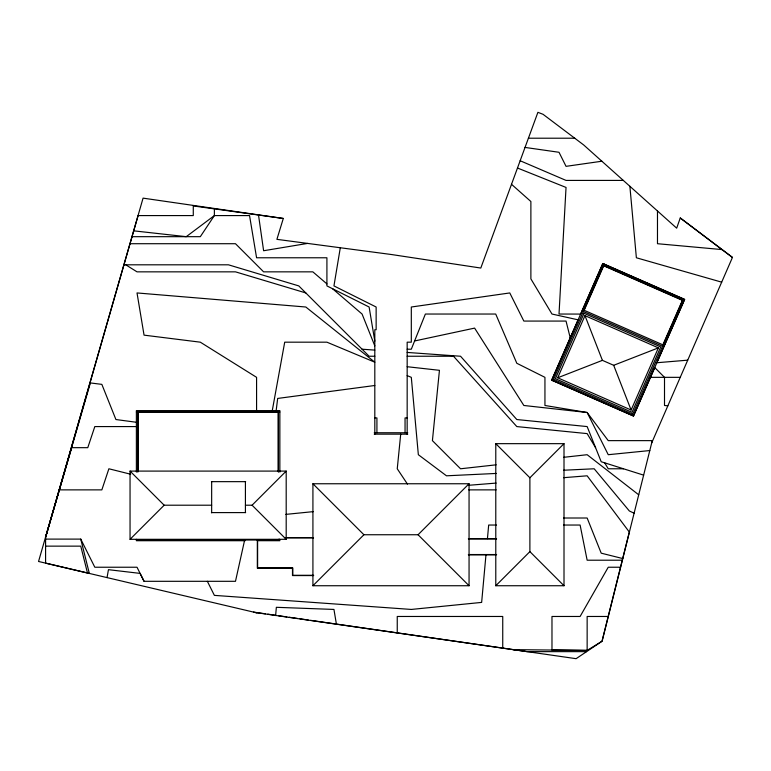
<?xml version="1.0" encoding="UTF-8"?>
<svg xmlns="http://www.w3.org/2000/svg" width="771" height="771" viewBox="0 0 771 771"><rect width="100%" height="100%" fill="white"/><g stroke="black" fill="none" stroke-linecap="round" stroke-linejoin="round"><path stroke-width="1.16" d="M275.623 615.576L276.355 607.307L333.949 609.437L336.426 624.288M485.971 554.821L481.644 602.402L411.309 609.437L214.377 595.376L207.351 581.305M487.436 538.64L488.679 525.041L496.514 525.041M400.708 434.169L397.248 468.778L407.474 484.121M276.163 410.606L277.676 398.443L374.812 385.49M340.3 247.751L333.949 285.906L376.142 307.012L376.142 329.728L374.812 329.728L374.812 434.169M107.044 577.604L108.451 569.673L140.1 573.393L144.052 581.305L235.483 581.305L244.658 540.008M272.269 410.606L284.711 342.179L326.914 342.179L374.812 362.206L305.817 307.012L137.016 292.941L144.052 335.144L200.315 342.179L256.579 377.337L256.579 410.606M256.907 612.887L38.55 561.471L143.069 198.137L283.304 218.463L276.905 239.347L391.62 254.546L480.805 268.048L537.907 112.325L543.044 114.301L583.695 144.967L676.678 228.168L680.253 217.991L732.45 257.427L651.707 442.891M657.663 360.905L684.619 299.379L602.797 263.547L551.67 380.132L633.463 416.041L684.629 299.466L602.835 263.566L580.659 314.076L559.014 314.038L566.039 187.44L517.486 168.02M552.961 380.701L604.127 264.135M584.1 310.462L603.703 265.793L682.402 300.343L662.8 345.003M557.693 377.79L584.977 315.638L658.395 347.866L631.112 410.018L557.693 377.79L602.411 360.356L613.677 365.3L658.395 347.866M632.172 415.473L683.337 298.907M130.048 539.315L286.195 539.315L286.195 471.091L130.048 471.091L130.048 539.315L164.165 505.207L211.659 505.207M245.419 505.207L252.078 505.207L286.195 471.091M312.92 585.738L363.912 534.746L418.065 534.746L469.057 483.754L469.057 585.738L312.92 585.738L312.92 483.754L469.057 483.754M564.006 585.738L529.889 551.622L529.889 477.779L564.006 443.662L495.782 443.662L495.782 585.738L564.006 585.738L564.006 443.662M495.782 585.738L529.889 551.622M414.615 340.965L474.608 328.109L523.846 405.479L587.145 412.504L608.242 440.636L652.276 440.636L602.055 641.231L576.101 658.675L255.278 612.511M307.59 243.414L263.615 250.739L258.507 215.013M601.872 161.226L566.039 166.343L559.014 152.282L525.041 147.425M496.167 464.817L460.547 468.778L432.415 440.636L439.441 370.311L407.165 366.717M563.562 457.328L587.145 454.707L638.716 494.809M649.789 450.553L608.242 454.707L587.145 412.504L544.943 405.479L544.943 377.337L516.811 363.276L495.714 314.038L425.38 314.038L411.309 349.205L407.165 349.205M285.839 514.382L313.267 511.636M656.266 362.784L687.722 360.163M468.652 485.287L496.129 483.089M563.562 477.692L587.145 475.803L629.338 532.077L602.055 641.231L587.145 650.416L587.145 616.472L608.242 616.472M496.187 473.442L446.476 475.803L418.345 454.707L411.309 377.337L407.165 375.612M563.553 470.233L594.181 468.778L629.338 510.971L634.099 513.197M313.575 575.571L292.488 575.571L292.488 568.179L257.331 568.179L257.331 540.404L279.131 540.008M528.414 138.211L574.742 138.211M623.305 180.414L566.039 180.414L520.155 160.744M132.092 236.678L200.315 236.678L214.377 215.581L214.377 208.883M130.097 243.713L235.483 243.713L263.615 271.845L312.843 271.845L326.914 283.901M124.092 264.81L228.447 264.81L298.782 285.906L369.116 356.241L374.812 356.241M407.165 356.241L453.512 356.241L516.811 426.575L587.145 433.61L595.578 447.672M650.464 377.337L680.244 377.337M136.38 412.013L279.863 412.013M374.812 417.921L376.923 417.921L376.923 432.762M407.165 417.921L405.054 417.921L405.054 432.762M136.38 426.575L94.814 426.575L87.778 447.672L71.664 447.672L45.585 537.3L45.585 563.129L89.33 573.431L80.753 539.102L45.585 539.102M374.253 432.753L407.734 432.753M374.253 434.16L407.734 434.16M623.488 468.778L608.242 468.778L604.686 462.841M211.437 481.653L245.65 481.653M59.386 489.874L101.849 489.874L108.884 468.778L130.656 474.223M468.768 489.874L496.148 489.874M211.437 512.599L245.65 512.599M563.562 518.006L587.145 518.006L601.207 553.173L622.727 558.551M563.572 525.041L580.11 525.041L587.145 560.209L622.313 560.209M285.839 537.589L313.498 537.589M285.299 537.879L313.546 537.879M468.44 538.65L496.466 538.64M468.392 538.929L496.62 538.929M136.4 540.018L279.873 540.018M257.331 540.404L279.131 540.404L279.131 538.996M245.188 540.712L136.38 540.712L136.38 539.315M279.863 540.712L257.61 540.693L257.61 567.909L292.778 567.909L292.778 575.291L313.643 575.291M45.585 546.138L80.753 546.138L87.47 572.988M468.392 554.542L496.62 554.542M468.44 554.821L496.341 554.821M620.549 567.234L608.242 567.234L580.11 616.472L551.978 616.472L551.978 650.04L588.369 650.425L513.101 649.635M586.567 651.64L527.075 651.64L310.617 620.347M362.081 349.205L374.812 350.111M407.165 352.434L460.547 356.241L516.811 419.54L587.145 426.575L601.207 461.742L643.631 475.138M722.07 249.582L657.48 243.713L657.48 210.984M667.85 405.816L664.506 405.479L664.506 377.337L654.743 367.574L633.531 415.993L551.718 380.161L578.134 319.849L551.978 314.038L530.882 278.88L530.882 201.51L511.51 184.298M133.749 230.847L186.245 236.678L214.377 215.581L249.544 215.581L256.579 257.774L326.914 257.774L326.914 285.906L369.116 307.012L374.812 341.187M136.38 422.267L115.92 419.54L101.849 384.372L90.361 382.936L45.585 537.3L138.096 215.581L193.28 215.581L193.28 205.944L283.304 218.463M253.524 612.097L265.426 613.812M267.797 614.159L276.124 615.364M278.504 615.711L286.831 616.906M289.212 617.253L297.539 618.458M299.909 618.805L308.236 620.009M721.685 282.157L636.374 257.774L629.878 186.293M305.817 292.941L235.483 271.845L137.016 271.845L125.76 264.81M603.558 265.426L682.778 300.198M582.625 309.614L664.419 345.514M583.348 311.465L662.559 346.237M553.52 379.409L632.74 414.181M680.263 217.971L732.45 257.427M332.542 288.72L362.081 314.038L374.812 345.871M495.782 443.662L529.889 477.779M418.065 534.746L469.057 585.738M312.92 483.754L363.912 534.746M252.078 505.207L286.195 539.315M130.048 471.091L164.165 505.207M144.052 581.305L137.016 567.234L94.814 567.234L80.753 539.102M613.677 365.3L631.112 410.018M584.977 315.638L602.411 360.356M570.241 337.862L566.039 321.073L523.846 321.073L509.776 292.941L411.309 307.012L411.309 342.179L407.165 342.179L407.165 434.169M502.74 648.151L502.74 616.472L397.248 616.472L397.248 633.01M279.863 472.054L279.863 410.606L136.38 410.606L136.38 472.054M278.456 412.013L278.456 472.054M278.177 471.659L278.177 412.292L138.067 412.292L138.067 471.659M245.419 481.653L245.419 512.599M211.659 481.653L211.659 512.811M137.787 412.013L137.787 472.054M584.071 313.325L555.38 378.686L632.018 412.331L660.708 346.96L584.071 313.325"/></g></svg>
